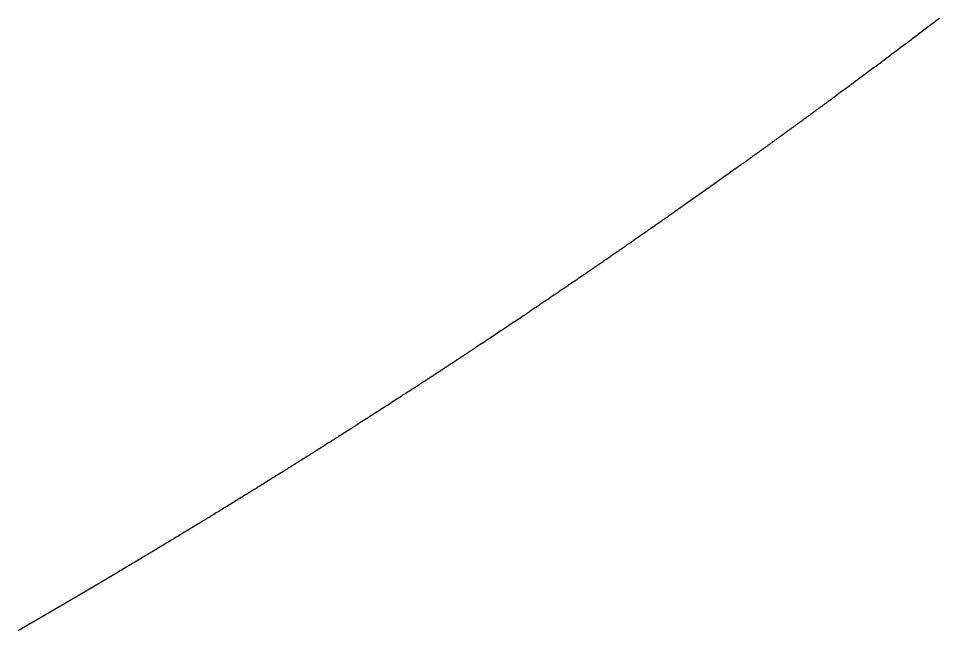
# Model space of a CAD drawing. Header units: millimetres. Extents: x 0 to 610, y 0 to 457.
# Drawn here: x 47.674 to 50.765, y 54.803 to 56.861 of the extents above; entities that cross this region are included whole.
import ezdxf

# ---------------------------------------------------------------- set-up
doc = ezdxf.new("R2010")
doc.units = ezdxf.units.MM
doc.layers.add('TEST_CUT_FIRST', color=1, linetype='Continuous')

msp = doc.modelspace()

# ---------------------------------------------------------------- linework, layer by layer
at = {"layer": 'TEST_CUT_FIRST'}
msp.add_lwpolyline([(50.76821, 56.86134), (50.76341, 56.85769), (50.7586, 56.85404), (50.7538, 56.85039), (50.74899, 56.84674), (50.74419, 56.84309), (50.73938, 56.83944), (50.73457, 56.8358), (50.72976, 56.83215), (50.72496, 56.82851), (50.72015, 56.82487), (50.71534, 56.82123), (50.71053, 56.81758), (50.70571, 56.81394), (50.70089, 56.8103), (50.69607, 56.80666), (50.69126, 56.80302), (50.68646, 56.79939), (50.68166, 56.79577), (50.67687, 56.79216), (50.67205, 56.78852), (50.66719, 56.78486), (50.66228, 56.78116), (50.65738, 56.77747), (50.65257, 56.77385), (50.64791, 56.77034), (50.64342, 56.76696), (50.63888, 56.76355), (50.63404, 56.75991), (50.62862, 56.75583), (50.62244, 56.7512), (50.61569, 56.74613), (50.60863, 56.74083), (50.60152, 56.73551), (50.59458, 56.73031), (50.5878, 56.72523), (50.5811, 56.72021), (50.5744, 56.71521), (50.56766, 56.71017), (50.56088, 56.70511), (50.55407, 56.70003), (50.54726, 56.69494), (50.54046, 56.68987), (50.53366, 56.68481), (50.52687, 56.67975), (50.52009, 56.67471), (50.51332, 56.66967), (50.50654, 56.66463), (50.49974, 56.65957), (50.49291, 56.6545), (50.48604, 56.64941), (50.47919, 56.64433), (50.47239, 56.63929), (50.46569, 56.63433), (50.45911, 56.62946), (50.45249, 56.62456), (50.44567, 56.61952), (50.43846, 56.61419), (50.43082, 56.60856), (50.42329, 56.603), (50.41653, 56.59801), (50.4112, 56.59408), (50.40775, 56.59154), (50.40574, 56.59006), (50.4045, 56.58915), (50.40336, 56.58831), (50.40179, 56.58716), (50.39985, 56.58572), (50.39769, 56.58414), (50.39551, 56.58253), (50.39344, 56.58101), (50.39148, 56.57957), (50.38957, 56.57816), (50.38767, 56.57676), (50.38573, 56.57534), (50.38377, 56.5739), (50.3818, 56.57245), (50.37982, 56.57099), (50.37785, 56.56955), (50.37589, 56.5681), (50.37393, 56.56667), (50.37197, 56.56523), (50.37001, 56.56379), (50.36805, 56.56235), (50.36608, 56.56091), (50.36412, 56.55946), (50.36215, 56.55802), (50.36019, 56.55658), (50.35823, 56.55514), (50.35626, 56.5537), (50.3543, 56.55226), (50.35234, 56.55082), (50.35037, 56.54938), (50.34841, 56.54795), (50.34645, 56.54651), (50.34448, 56.54507), (50.34252, 56.54363), (50.34055, 56.54219), (50.33859, 56.54075), (50.33662, 56.53931), (50.33466, 56.53787), (50.33269, 56.53644), (50.33073, 56.535), (50.32876, 56.53356), (50.3268, 56.53212), (50.32483, 56.53069), (50.32287, 56.52925), (50.3209, 56.52781), (50.31894, 56.52638), (50.31697, 56.52494), (50.315, 56.5235), (50.31304, 56.52207), (50.31107, 56.52063), (50.3091, 56.51919), (50.30714, 56.51776), (50.30517, 56.51632), (50.30321, 56.51489), (50.30124, 56.51345), (50.29927, 56.51202), (50.2973, 56.51058), (50.29534, 56.50915), (50.29337, 56.50771), (50.2914, 56.50628), (50.28943, 56.50484), (50.28747, 56.50341), (50.2855, 56.50197), (50.28353, 56.50054), (50.28156, 56.49911), (50.2796, 56.49767), (50.27763, 56.49624), (50.27566, 56.4948), (50.27369, 56.49337), (50.27172, 56.49194), (50.26975, 56.49051), (50.26778, 56.48907), (50.26582, 56.48764), (50.26385, 56.48621), (50.26188, 56.48478), (50.25991, 56.48334), (50.25794, 56.48191), (50.25597, 56.48048), (50.254, 56.47905), (50.25203, 56.47762), (50.25006, 56.47619), (50.24809, 56.47476), (50.24612, 56.47332), (50.24415, 56.47189), (50.24218, 56.47046), (50.24021, 56.46903), (50.23824, 56.4676), (50.23627, 56.46617), (50.2343, 56.46474), (50.23233, 56.46331), (50.23035, 56.46188), (50.22838, 56.46045), (50.22641, 56.45903), (50.22444, 56.4576), (50.22247, 56.45617), (50.2205, 56.45474), (50.21853, 56.45331), (50.21655, 56.45188), (50.21458, 56.45045), (50.21261, 56.44903), (50.21064, 56.4476), (50.20866, 56.44617), (50.20669, 56.44474), (50.20472, 56.44331), (50.20275, 56.44189), (50.20077, 56.44046), (50.1988, 56.43903), (50.19683, 56.43761), (50.19485, 56.43618), (50.19288, 56.43475), (50.19091, 56.43333), (50.18893, 56.4319), (50.18696, 56.43048), (50.18499, 56.42905), (50.18301, 56.42762), (50.18104, 56.4262), (50.17906, 56.42477), (50.17709, 56.42335), (50.17512, 56.42192), (50.17314, 56.4205), (50.17117, 56.41907), (50.16919, 56.41765), (50.16722, 56.41622), (50.16524, 56.4148), (50.16327, 56.41338), (50.16129, 56.41195), (50.15932, 56.41053), (50.15734, 56.40911), (50.15537, 56.40768), (50.15339, 56.40626), (50.15141, 56.40484), (50.14944, 56.40341), (50.14746, 56.40199), (50.14549, 56.40057), (50.14351, 56.39915), (50.14153, 56.39772), (50.13956, 56.3963), (50.13758, 56.39488), (50.1356, 56.39346), (50.13363, 56.39204), (50.13166, 56.39062), (50.12968, 56.3892), (50.1277, 56.38777), (50.12571, 56.38634), (50.12372, 56.38492), (50.12174, 56.3835), (50.11979, 56.38209), (50.11785, 56.3807), (50.11591, 56.37931), (50.11393, 56.37788), (50.11187, 56.37641), (50.10974, 56.37488), (50.10763, 56.37336), (50.10566, 56.37195), (50.10396, 56.37073), (50.10256, 56.36973), (50.10109, 56.36867), (50.09907, 56.36723), (50.09604, 56.36506), (50.09169, 56.36194), (50.08633, 56.3581), (50.08042, 56.35387), (50.07445, 56.34959), (50.06876, 56.34553), (50.06335, 56.34166), (50.05808, 56.3379), (50.05283, 56.33415), (50.0475, 56.33035), (50.0421, 56.32649), (50.03665, 56.32261), (50.0312, 56.31872), (50.02577, 56.31486), (50.02036, 56.311), (50.01496, 56.30716), (50.00956, 56.30332), (50.00416, 56.29948), (49.99875, 56.29564), (49.99334, 56.29179), (49.98791, 56.28793), (49.98247, 56.28407), (49.97703, 56.28021), (49.97161, 56.27638), (49.96624, 56.27257), (49.96091, 56.26879), (49.95557, 56.26501), (49.95014, 56.26117), (49.94456, 56.25722), (49.9388, 56.25315), (49.93308, 56.24911), (49.92767, 56.24529), (49.92286, 56.24189), (49.91881, 56.23904), (49.91535, 56.2366), (49.91221, 56.23438), (49.90911, 56.23219), (49.90583, 56.22989), (49.9024, 56.22747), (49.89888, 56.22499), (49.89535, 56.2225), (49.89187, 56.22005), (49.88843, 56.21763), (49.88501, 56.21523), (49.88159, 56.21282), (49.87817, 56.21041), (49.87472, 56.20799), (49.87128, 56.20557), (49.86783, 56.20315), (49.86438, 56.20073), (49.86094, 56.19831), (49.8575, 56.1959), (49.85406, 56.19348), (49.85061, 56.19107), (49.84717, 56.18865), (49.84373, 56.18624), (49.84028, 56.18382), (49.83684, 56.18141), (49.83339, 56.179), (49.82994, 56.17658), (49.8265, 56.17417), (49.82305, 56.17176), (49.81961, 56.16935), (49.81616, 56.16694), (49.81271, 56.16453), (49.80926, 56.16212), (49.80581, 56.15971), (49.80237, 56.1573), (49.79892, 56.15489), (49.79547, 56.15249), (49.79202, 56.15008), (49.78857, 56.14767), (49.78512, 56.14527), (49.78167, 56.14286), (49.77822, 56.14046), (49.77477, 56.13805), (49.77131, 56.13565), (49.76786, 56.13324), (49.76441, 56.13084), (49.76096, 56.12844), (49.7575, 56.12604), (49.75405, 56.12364), (49.7506, 56.12123), (49.74714, 56.11883), (49.74369, 56.11643), (49.74023, 56.11403), (49.73678, 56.11163), (49.73332, 56.10924), (49.72987, 56.10684), (49.72641, 56.10444), (49.72296, 56.10204), (49.7195, 56.09965), (49.71604, 56.09725), (49.71258, 56.09486), (49.70913, 56.09246), (49.70567, 56.09007), (49.70221, 56.08767), (49.69875, 56.08528), (49.69529, 56.08288), (49.69183, 56.08049), (49.68837, 56.0781), (49.68491, 56.07571), (49.68145, 56.07332), (49.67799, 56.07093), (49.67453, 56.06854), (49.67107, 56.06615), (49.66761, 56.06376), (49.66414, 56.06137), (49.66068, 56.05898), (49.65722, 56.05659), (49.65376, 56.05421), (49.65029, 56.05182), (49.64683, 56.04943), (49.64336, 56.04705), (49.6399, 56.04466), (49.63643, 56.04228), (49.63297, 56.03989), (49.6295, 56.03751), (49.62604, 56.03513), (49.62257, 56.03274), (49.6191, 56.03036), (49.61564, 56.02798), (49.61217, 56.0256), (49.6087, 56.02322), (49.60523, 56.02084), (49.60177, 56.01846), (49.5983, 56.01608), (49.59483, 56.0137), (49.59136, 56.01132), (49.58789, 56.00894), (49.58442, 56.00657), (49.58095, 56.00419), (49.57748, 56.00181), (49.57401, 55.99944), (49.57053, 55.99706), (49.56706, 55.99469), (49.56359, 55.99231), (49.56012, 55.98994), (49.55665, 55.98757), (49.55317, 55.98519), (49.5497, 55.98282), (49.54623, 55.98045), (49.54275, 55.97808), (49.53928, 55.97571), (49.5358, 55.97334), (49.53233, 55.97097), (49.52885, 55.9686), (49.52537, 55.96623), (49.5219, 55.96386), (49.51842, 55.96149), (49.51495, 55.95913), (49.51147, 55.95676), (49.50799, 55.95439), (49.50451, 55.95203), (49.50103, 55.94966), (49.49756, 55.9473), (49.49408, 55.94493), (49.4906, 55.94257), (49.48712, 55.94021), (49.48364, 55.93784), (49.48016, 55.93548), (49.47668, 55.93312), (49.4732, 55.93076), (49.46971, 55.9284), (49.46623, 55.92604), (49.46275, 55.92368), (49.45927, 55.92132), (49.45579, 55.91896), (49.4523, 55.9166), (49.44882, 55.91424), (49.44534, 55.91189), (49.44185, 55.90953), (49.43837, 55.90717), (49.43488, 55.90482), (49.4314, 55.90246), (49.42791, 55.90011), (49.42443, 55.89775), (49.42094, 55.8954), (49.41745, 55.89304), (49.41396, 55.89069), (49.41048, 55.88834), (49.40701, 55.886), (49.40354, 55.88366), (49.40005, 55.88131), (49.39653, 55.87894), (49.39298, 55.87655), (49.38944, 55.87416), (49.38595, 55.87182), (49.38257, 55.86954), (49.37931, 55.86735), (49.37602, 55.86513), (49.37251, 55.86278), (49.36861, 55.86016), (49.36418, 55.85718), (49.35936, 55.85395), (49.35433, 55.85057), (49.34926, 55.84717), (49.34431, 55.84385), (49.33947, 55.8406), (49.33468, 55.83739), (49.3299, 55.83419), (49.32509, 55.83097), (49.32025, 55.82773), (49.3154, 55.82449), (49.31054, 55.82124), (49.30568, 55.81799), (49.30083, 55.81475), (49.29599, 55.81152), (49.29116, 55.80829), (49.28632, 55.80507), (49.28149, 55.80184), (49.27664, 55.79861), (49.27177, 55.79537), (49.26688, 55.79211), (49.26199, 55.78886), (49.25714, 55.78563), (49.25237, 55.78245), (49.24768, 55.77933), (49.24296, 55.7762), (49.2381, 55.77297), (49.23296, 55.76956), (49.22751, 55.76594), (49.22214, 55.76238), (49.21732, 55.75919), (49.21354, 55.75668), (49.21111, 55.75507), (49.20973, 55.75415), (49.2089, 55.7536), (49.20814, 55.7531), (49.20708, 55.7524), (49.20574, 55.75151), (49.20425, 55.75052), (49.20274, 55.74952), (49.20131, 55.74858), (49.19996, 55.74768), (49.19864, 55.74681), (49.19733, 55.74595), (49.196, 55.74507), (49.19465, 55.74417), (49.19329, 55.74327), (49.19193, 55.74237), (49.19057, 55.74148), (49.18922, 55.74058), (49.18788, 55.73969), (49.18653, 55.7388), (49.18518, 55.73791), (49.18383, 55.73701), (49.18247, 55.73612), (49.18112, 55.73523), (49.17977, 55.73433), (49.17842, 55.73344), (49.17707, 55.73255), (49.17572, 55.73166), (49.17437, 55.73076), (49.17301, 55.72987), (49.17166, 55.72898), (49.17031, 55.72809), (49.16896, 55.72719), (49.16761, 55.7263), (49.16626, 55.72541), (49.1649, 55.72452), (49.16355, 55.72363), (49.1622, 55.72273), (49.16085, 55.72184), (49.1595, 55.72095), (49.15814, 55.72006), (49.15679, 55.71917), (49.15544, 55.71828), (49.15409, 55.71738), (49.15273, 55.71649), (49.15138, 55.7156), (49.15003, 55.71471), (49.14868, 55.71382), (49.14733, 55.71293), (49.14597, 55.71204), (49.14462, 55.71115), (49.14327, 55.71026), (49.14191, 55.70937), (49.14056, 55.70847), (49.13921, 55.70758), (49.13786, 55.70669), (49.1365, 55.7058), (49.13515, 55.70491), (49.1338, 55.70402), (49.13244, 55.70313), (49.13109, 55.70224), (49.12974, 55.70135), (49.12839, 55.70046), (49.12703, 55.69957), (49.12568, 55.69868), (49.12433, 55.69779), (49.12297, 55.6969), (49.12162, 55.69601), (49.12026, 55.69512), (49.11891, 55.69423), (49.11756, 55.69334), (49.1162, 55.69246), (49.11485, 55.69157), (49.1135, 55.69068), (49.11214, 55.68979), (49.11079, 55.6889), (49.10944, 55.68801), (49.10808, 55.68712), (49.10673, 55.68623), (49.10537, 55.68534), (49.10402, 55.68445), (49.10267, 55.68357), (49.10131, 55.68268), (49.09996, 55.68179), (49.0986, 55.6809), (49.09725, 55.68001), (49.09589, 55.67912), (49.09454, 55.67824), (49.09318, 55.67735), (49.09183, 55.67646), (49.09048, 55.67557), (49.08912, 55.67468), (49.08777, 55.6738), (49.08641, 55.67291), (49.08506, 55.67202), (49.0837, 55.67113), (49.08235, 55.67025), (49.08099, 55.66936), (49.07964, 55.66847), (49.07828, 55.66758), (49.07693, 55.6667), (49.07557, 55.66581), (49.07422, 55.66492), (49.07286, 55.66404), (49.07151, 55.66315), (49.07015, 55.66226), (49.0688, 55.66138), (49.06744, 55.66049), (49.06609, 55.6596), (49.06473, 55.65872), (49.06337, 55.65783), (49.06202, 55.65694), (49.06066, 55.65606), (49.05931, 55.65517), (49.05795, 55.65429), (49.0566, 55.6534), (49.05524, 55.65251), (49.05388, 55.65163), (49.05253, 55.65074), (49.05117, 55.64986), (49.04982, 55.64897), (49.04846, 55.64808), (49.0471, 55.6472), (49.04575, 55.64631), (49.04439, 55.64543), (49.04303, 55.64454), (49.04168, 55.64366), (49.04032, 55.64277), (49.03897, 55.64189), (49.03761, 55.641), (49.03625, 55.64012), (49.0349, 55.63923), (49.03354, 55.63835), (49.03218, 55.63746), (49.03083, 55.63658), (49.02947, 55.63569), (49.02811, 55.63481), (49.02675, 55.63392), (49.0254, 55.63304), (49.02404, 55.63216), (49.02269, 55.63128), (49.02133, 55.63039), (49.01998, 55.62951), (49.01861, 55.62862), (49.01724, 55.62773), (49.01587, 55.62684), (49.01452, 55.62595), (49.01318, 55.62509), (49.01188, 55.62423), (49.01056, 55.62338), (49.0092, 55.62249), (49.00775, 55.62155), (49.00621, 55.62055), (49.00469, 55.61956), (49.00334, 55.61868), (49.00232, 55.61802), (49.00166, 55.61759), (49.00091, 55.6171), (48.99951, 55.61619), (48.99689, 55.61449), (48.99268, 55.61175), (48.98724, 55.60822), (48.98116, 55.60427), (48.97498, 55.60026), (48.96916, 55.59649), (48.96367, 55.59293), (48.95835, 55.58948), (48.95306, 55.58605), (48.94767, 55.58256), (48.94219, 55.57902), (48.93666, 55.57544), (48.93112, 55.57187), (48.92561, 55.5683), (48.92012, 55.56476), (48.91465, 55.56123), (48.90918, 55.5577), (48.9037, 55.55416), (48.89821, 55.55063), (48.89272, 55.54709), (48.88722, 55.54355), (48.88171, 55.54), (48.8762, 55.53646), (48.87071, 55.53293), (48.86524, 55.52942), (48.85981, 55.52593), (48.85437, 55.52243), (48.84887, 55.5189), (48.84326, 55.51531), (48.83753, 55.51163), (48.83183, 55.50798), (48.82634, 55.50447), (48.82126, 55.50122), (48.8167, 55.4983), (48.81255, 55.49565), (48.80862, 55.49313), (48.80471, 55.49063), (48.80068, 55.48806), (48.79655, 55.48542), (48.79235, 55.48274), (48.78815, 55.48006), (48.78398, 55.4774), (48.77984, 55.47476), (48.77571, 55.47213), (48.77159, 55.4695), (48.76745, 55.46686), (48.76331, 55.46423), (48.75916, 55.46159), (48.75501, 55.45895), (48.75087, 55.45631), (48.74672, 55.45367), (48.74258, 55.45104), (48.73843, 55.44841), (48.73429, 55.44577), (48.73014, 55.44314), (48.726, 55.44051), (48.72185, 55.43788), (48.7177, 55.43525), (48.71355, 55.43262), (48.7094, 55.42999), (48.70525, 55.42736), (48.70111, 55.42473), (48.69696, 55.42211), (48.69281, 55.41948), (48.68865, 55.41685), (48.6845, 55.41423), (48.68035, 55.4116), (48.6762, 55.40898), (48.67205, 55.40636), (48.66789, 55.40374), (48.66374, 55.40111), (48.65959, 55.39849), (48.65543, 55.39587), (48.65128, 55.39325), (48.64712, 55.39063), (48.64297, 55.38802), (48.63881, 55.3854), (48.63465, 55.38278), (48.6305, 55.38017), (48.62634, 55.37755), (48.62218, 55.37494), (48.61802, 55.37232), (48.61387, 55.36971), (48.60971, 55.3671), (48.60555, 55.36449), (48.60139, 55.36187), (48.59723, 55.35926), (48.59307, 55.35665), (48.58891, 55.35404), (48.58474, 55.35144), (48.58058, 55.34883), (48.57642, 55.34622), (48.57226, 55.34362), (48.56809, 55.34101), (48.56393, 55.33841), (48.55976, 55.3358), (48.5556, 55.3332), (48.55143, 55.33059), (48.54727, 55.32799), (48.5431, 55.32539), (48.53894, 55.32279), (48.53477, 55.32019), (48.5306, 55.31759), (48.52643, 55.31499), (48.52227, 55.31239), (48.5181, 55.3098), (48.51393, 55.3072), (48.50976, 55.3046), (48.50559, 55.30201), (48.50142, 55.29941), (48.49725, 55.29682), (48.49308, 55.29423), (48.48891, 55.29164), (48.48473, 55.28904), (48.48056, 55.28645), (48.47639, 55.28386), (48.47222, 55.28127), (48.46804, 55.27868), (48.46387, 55.2761), (48.45969, 55.27351), (48.45552, 55.27092), (48.45134, 55.26834), (48.44717, 55.26575), (48.44299, 55.26316), (48.43881, 55.26058), (48.43464, 55.258), (48.43046, 55.25541), (48.42628, 55.25283), (48.4221, 55.25025), (48.41792, 55.24767), (48.41374, 55.24509), (48.40956, 55.24251), (48.40538, 55.23993), (48.4012, 55.23736), (48.39702, 55.23478), (48.39284, 55.2322), (48.38866, 55.22963), (48.38448, 55.22705), (48.38029, 55.22448), (48.37611, 55.2219), (48.37193, 55.21933), (48.36774, 55.21676), (48.36356, 55.21419), (48.35937, 55.21162), (48.35519, 55.20905), (48.351, 55.20648), (48.34682, 55.20391), (48.34263, 55.20134), (48.33844, 55.19877), (48.33425, 55.19621), (48.33007, 55.19364), (48.32588, 55.19107), (48.32169, 55.18851), (48.3175, 55.18595), (48.31331, 55.18338), (48.30912, 55.18082), (48.30493, 55.17826), (48.30074, 55.1757), (48.29655, 55.17314), (48.29236, 55.17058), (48.28816, 55.16802), (48.28397, 55.16546), (48.27978, 55.1629), (48.27558, 55.16035), (48.27139, 55.15779), (48.2672, 55.15523), (48.263, 55.15268), (48.25881, 55.15012), (48.25461, 55.14757), (48.25041, 55.14502), (48.24622, 55.14247), (48.24202, 55.13992), (48.23782, 55.13736), (48.23363, 55.13482), (48.22943, 55.13227), (48.22523, 55.12972), (48.22103, 55.12717), (48.21683, 55.12462), (48.21263, 55.12207), (48.20843, 55.11953), (48.20423, 55.11699), (48.20004, 55.11444), (48.19584, 55.1119), (48.19164, 55.10936), (48.18742, 55.10681), (48.1832, 55.10426), (48.17897, 55.1017), (48.17477, 55.09916), (48.17061, 55.09665), (48.1665, 55.09417), (48.16237, 55.09168), (48.15816, 55.08914), (48.15379, 55.0865), (48.14921, 55.08374), (48.14446, 55.08088), (48.13963, 55.07797), (48.13478, 55.07505), (48.12999, 55.07216), (48.12523, 55.0693), (48.1205, 55.06645), (48.11577, 55.06361), (48.11103, 55.06076), (48.10627, 55.05791), (48.10151, 55.05505), (48.09675, 55.05219), (48.09198, 55.04933), (48.08722, 55.04648), (48.08246, 55.04363), (48.07771, 55.04078), (48.07297, 55.03794), (48.06822, 55.0351), (48.06346, 55.03225), (48.05867, 55.02939), (48.05386, 55.02651), (48.04905, 55.02364), (48.0443, 55.02079), (48.03963, 55.01801), (48.03505, 55.01528), (48.03046, 55.01253), (48.02568, 55.00969), (48.02057, 55.00664), (48.01509, 55.00338), (48.0097, 55.00017), (48.00498, 54.99736), (48.0015, 54.99529), (47.99966, 54.99419), (47.99907, 54.99384), (47.99908, 54.99385), (47.99858, 54.99355), (47.99787, 54.99313), (47.99713, 54.99269), (47.99649, 54.99231), (47.99594, 54.99198), (47.99544, 54.99168), (47.99494, 54.99139), (47.99442, 54.99108), (47.99387, 54.99075), (47.99332, 54.99042), (47.99276, 54.99009), (47.9922, 54.98976), (47.99166, 54.98943), (47.99111, 54.98911), (47.99057, 54.98879), (47.99002, 54.98846), (47.98948, 54.98814), (47.98893, 54.98781), (47.98838, 54.98749), (47.98783, 54.98716), (47.98729, 54.98684), (47.98674, 54.98651), (47.98619, 54.98619), (47.98565, 54.98587), (47.9851, 54.98554), (47.98455, 54.98522), (47.98401, 54.98489), (47.98346, 54.98457), (47.98291, 54.98424), (47.98237, 54.98392), (47.98182, 54.98359), (47.98127, 54.98327), (47.98073, 54.98294), (47.98018, 54.98262), (47.97963, 54.98229), (47.97909, 54.98197), (47.97854, 54.98164), (47.97799, 54.98132), (47.97745, 54.98099), (47.9769, 54.98067), (47.97635, 54.98035), (47.9758, 54.98002), (47.97526, 54.9797), (47.97471, 54.97937), (47.97416, 54.97905), (47.97362, 54.97872), (47.97307, 54.9784), (47.97252, 54.97807), (47.97198, 54.97775), (47.97143, 54.97742), (47.97088, 54.9771), (47.97034, 54.97678), (47.96979, 54.97645), (47.96924, 54.97613), (47.96869, 54.9758), (47.96815, 54.97548), (47.9676, 54.97515), (47.96705, 54.97483), (47.96651, 54.9745), (47.96596, 54.97418), (47.96541, 54.97386), (47.96487, 54.97353), (47.96432, 54.97321), (47.96377, 54.97288), (47.96322, 54.97256), (47.96268, 54.97223), (47.96213, 54.97191), (47.96158, 54.97159), (47.96104, 54.97126), (47.96049, 54.97094), (47.95994, 54.97061), (47.95939, 54.97029), (47.95885, 54.96996), (47.9583, 54.96964), (47.95775, 54.96932), (47.95721, 54.96899), (47.95666, 54.96867), (47.95611, 54.96834), (47.95556, 54.96802), (47.95502, 54.9677), (47.95447, 54.96737), (47.95392, 54.96705), (47.95338, 54.96672), (47.95283, 54.9664), (47.95228, 54.96607), (47.95173, 54.96575), (47.95119, 54.96543), (47.95064, 54.9651), (47.95009, 54.96478), (47.94955, 54.96445), (47.949, 54.96413), (47.94845, 54.96381), (47.9479, 54.96348), (47.94736, 54.96316), (47.94681, 54.96283), (47.94626, 54.96251), (47.94571, 54.96219), (47.94517, 54.96186), (47.94462, 54.96154), (47.94407, 54.96121), (47.94353, 54.96089), (47.94298, 54.96057), (47.94243, 54.96024), (47.94188, 54.95992), (47.94134, 54.9596), (47.94079, 54.95927), (47.94024, 54.95895), (47.93969, 54.95862), (47.93915, 54.9583), (47.9386, 54.95798), (47.93805, 54.95765), (47.9375, 54.95733), (47.93696, 54.95701), (47.93641, 54.95668), (47.93586, 54.95636), (47.93531, 54.95603), (47.93477, 54.95571), (47.93422, 54.95539), (47.93367, 54.95506), (47.93312, 54.95474), (47.93258, 54.95442), (47.93203, 54.95409), (47.93148, 54.95377), (47.93093, 54.95344), (47.93039, 54.95312), (47.92984, 54.9528), (47.92929, 54.95247), (47.92875, 54.95215), (47.9282, 54.95183), (47.92765, 54.9515), (47.9271, 54.95118), (47.92655, 54.95086), (47.92601, 54.95053), (47.92546, 54.95021), (47.92491, 54.94989), (47.92437, 54.94956), (47.92382, 54.94924), (47.92327, 54.94892), (47.92272, 54.94859), (47.92217, 54.94827), (47.92162, 54.94794), (47.92108, 54.94762), (47.92053, 54.9473), (47.91999, 54.94698), (47.91944, 54.94666), (47.9189, 54.94633), (47.91834, 54.946), (47.91778, 54.94567), (47.91722, 54.94534), (47.91667, 54.94502), (47.91615, 54.94471), (47.91566, 54.94442), (47.91516, 54.94413), (47.91461, 54.9438), (47.91396, 54.94342), (47.91318, 54.94296), (47.91231, 54.94245), (47.91139, 54.9419), (47.91045, 54.94135), (47.90955, 54.94082), (47.90867, 54.9403), (47.90781, 54.93979), (47.90695, 54.93928), (47.90608, 54.93877), (47.9052, 54.93825), (47.90432, 54.93773), (47.90344, 54.93721), (47.90256, 54.9367), (47.90169, 54.93618), (47.90081, 54.93566), (47.89994, 54.93515), (47.89906, 54.93463), (47.89819, 54.93412), (47.89731, 54.9336), (47.89643, 54.93308), (47.89555, 54.93256), (47.89466, 54.93204), (47.89379, 54.93152), (47.89292, 54.93101), (47.89207, 54.93051), (47.89122, 54.93001), (47.89034, 54.92949), (47.88942, 54.92895), (47.88845, 54.92838), (47.88749, 54.92781), (47.88662, 54.9273), (47.88591, 54.92688), (47.88541, 54.92659), (47.88508, 54.92639), (47.88483, 54.92625), (47.88459, 54.92611), (47.88431, 54.92594), (47.88398, 54.92575), (47.88363, 54.92554), (47.88328, 54.92533), (47.88294, 54.92513), (47.88261, 54.92494), (47.88228, 54.92475), (47.88196, 54.92456), (47.88164, 54.92437), (47.88131, 54.92418), (47.88098, 54.92398), (47.88065, 54.92379), (47.88032, 54.92359), (47.87999, 54.9234), (47.87966, 54.92321), (47.87933, 54.92301), (47.879, 54.92282), (47.87867, 54.92263), (47.87834, 54.92243), (47.87801, 54.92224), (47.87769, 54.92204), (47.87736, 54.92185), (47.87703, 54.92166), (47.8767, 54.92146), (47.87637, 54.92127), (47.87604, 54.92108), (47.87571, 54.92088), (47.87538, 54.92069), (47.87505, 54.9205), (47.87473, 54.9203), (47.8744, 54.92011), (47.87407, 54.91992), (47.87374, 54.91972), (47.87341, 54.91953), (47.87308, 54.91934), (47.87275, 54.91914), (47.87242, 54.91895), (47.87209, 54.91876), (47.87176, 54.91856), (47.87144, 54.91837), (47.87111, 54.91818), (47.87078, 54.91798), (47.87045, 54.91779), (47.87012, 54.9176), (47.86979, 54.9174), (47.86946, 54.91721), (47.86913, 54.91701), (47.8688, 54.91682), (47.86848, 54.91663), (47.86815, 54.91643), (47.86782, 54.91624), (47.86749, 54.91605), (47.86716, 54.91585), (47.86683, 54.91566), (47.8665, 54.91547), (47.86617, 54.91527), (47.86584, 54.91508), (47.86551, 54.91489), (47.86519, 54.91469), (47.86486, 54.9145), (47.86453, 54.91431), (47.8642, 54.91411), (47.86387, 54.91392), (47.86354, 54.91373), (47.86321, 54.91353), (47.86288, 54.91334), (47.86255, 54.91315), (47.86222, 54.91295), (47.86189, 54.91276), (47.86157, 54.91257), (47.86124, 54.91237), (47.86091, 54.91218), (47.86058, 54.91199), (47.86025, 54.9118), (47.85992, 54.9116), (47.85959, 54.91141), (47.85926, 54.91122), (47.85893, 54.91102), (47.8586, 54.91083), (47.85828, 54.91064), (47.85795, 54.91044), (47.85762, 54.91025), (47.85729, 54.91006), (47.85696, 54.90986), (47.85663, 54.90967), (47.8563, 54.90948), (47.85597, 54.90928), (47.85564, 54.90909), (47.85531, 54.9089), (47.85498, 54.9087), (47.85466, 54.90851), (47.85433, 54.90832), (47.854, 54.90812), (47.85367, 54.90793), (47.85334, 54.90774), (47.85301, 54.90754), (47.85268, 54.90735), (47.85235, 54.90716), (47.85202, 54.90696), (47.85169, 54.90677), (47.85136, 54.90658), (47.85104, 54.90639), (47.85071, 54.90619), (47.85038, 54.906), (47.85005, 54.90581), (47.84972, 54.90561), (47.84939, 54.90542), (47.84906, 54.90523), (47.84873, 54.90503), (47.8484, 54.90484), (47.84807, 54.90465), (47.84774, 54.90445), (47.84741, 54.90426), (47.84709, 54.90407), (47.84676, 54.90387), (47.84643, 54.90368), (47.8461, 54.90349), (47.84577, 54.9033), (47.84544, 54.9031), (47.84511, 54.90291), (47.84478, 54.90272), (47.84445, 54.90252), (47.84412, 54.90233), (47.84379, 54.90214), (47.84346, 54.90194), (47.84314, 54.90175), (47.84281, 54.90156), (47.84248, 54.90136), (47.84215, 54.90117), (47.84182, 54.90098), (47.84149, 54.90079), (47.84116, 54.90059), (47.84083, 54.9004), (47.8405, 54.90021), (47.84017, 54.90001), (47.83984, 54.89982), (47.83951, 54.89963), (47.83919, 54.89943), (47.83886, 54.89924), (47.83853, 54.89905), (47.8382, 54.89885), (47.83787, 54.89866), (47.83754, 54.89847), (47.83721, 54.89828), (47.83689, 54.89809), (47.83656, 54.8979), (47.83623, 54.8977), (47.83589, 54.8975), (47.83555, 54.8973), (47.8352, 54.8971), (47.83487, 54.89691), (47.83458, 54.89673), (47.83431, 54.89658), (47.83404, 54.89642), (47.83371, 54.89623), (47.83326, 54.89596), (47.83265, 54.89561), (47.83193, 54.89518), (47.83114, 54.89472), (47.83035, 54.89426), (47.82959, 54.89381), (47.82886, 54.89339), (47.82815, 54.89297), (47.82744, 54.89255), (47.82672, 54.89213), (47.826, 54.89171), (47.82526, 54.89128), (47.82453, 54.89085), (47.8238, 54.89042), (47.82308, 54.89), (47.82235, 54.88957), (47.82162, 54.88915), (47.8209, 54.88872), (47.82017, 54.8883), (47.81944, 54.88787), (47.81871, 54.88744), (47.81798, 54.88702), (47.81725, 54.88659), (47.81652, 54.88616), (47.8158, 54.88574), (47.81509, 54.88533), (47.81438, 54.88491), (47.81365, 54.88448), (47.81289, 54.88404), (47.81211, 54.88358), (47.81134, 54.88313), (47.81061, 54.8827), (47.80998, 54.88234), (47.80949, 54.88205), (47.80908, 54.88181), (47.80873, 54.88161), (47.80839, 54.88141), (47.80802, 54.88119), (47.80762, 54.88096), (47.80721, 54.88072), (47.8068, 54.88048), (47.80639, 54.88024), (47.806, 54.88001), (47.8056, 54.87978), (47.80521, 54.87955), (47.80481, 54.87931), (47.80441, 54.87908), (47.80401, 54.87885), (47.80361, 54.87861), (47.80322, 54.87838), (47.80282, 54.87815), (47.80242, 54.87792), (47.80202, 54.87768), (47.80162, 54.87745), (47.80123, 54.87722), (47.80083, 54.87699), (47.80043, 54.87675), (47.80003, 54.87652), (47.79963, 54.87629), (47.79923, 54.87606), (47.79884, 54.87582), (47.79844, 54.87559), (47.79804, 54.87536), (47.79764, 54.87513), (47.79724, 54.87489), (47.79685, 54.87466), (47.79645, 54.87443), (47.79605, 54.8742), (47.79565, 54.87396), (47.79525, 54.87373), (47.79485, 54.8735), (47.79446, 54.87327), (47.79406, 54.87303), (47.79366, 54.8728), (47.79326, 54.87257), (47.79286, 54.87234), (47.79247, 54.8721), (47.79207, 54.87187), (47.79167, 54.87164), (47.79127, 54.87141), (47.79087, 54.87117), (47.79047, 54.87094), (47.79008, 54.87071), (47.78968, 54.87048), (47.78928, 54.87024), (47.78888, 54.87001), (47.78848, 54.86978), (47.78808, 54.86955), (47.78769, 54.86931), (47.78729, 54.86908), (47.78689, 54.86885), (47.78649, 54.86862), (47.78609, 54.86838), (47.78569, 54.86815), (47.7853, 54.86792), (47.7849, 54.86769), (47.7845, 54.86745), (47.7841, 54.86722), (47.7837, 54.86699), (47.7833, 54.86676), (47.78291, 54.86652), (47.78251, 54.86629), (47.78211, 54.86606), (47.78171, 54.86583), (47.78131, 54.8656), (47.78091, 54.86536), (47.78052, 54.86513), (47.78012, 54.8649), (47.77972, 54.86467), (47.77932, 54.86443), (47.77892, 54.8642), (47.77852, 54.86397), (47.77813, 54.86374), (47.77773, 54.8635), (47.77733, 54.86327), (47.77693, 54.86304), (47.77653, 54.86281), (47.77613, 54.86258), (47.77574, 54.86234), (47.77534, 54.86211), (47.77494, 54.86188), (47.77454, 54.86165), (47.77414, 54.86141), (47.77374, 54.86118), (47.77335, 54.86095), (47.77295, 54.86072), (47.77255, 54.86049), (47.77215, 54.86025), (47.77175, 54.86002), (47.77135, 54.85979), (47.77095, 54.85956), (47.77056, 54.85933), (47.77016, 54.85909), (47.76976, 54.85886), (47.76936, 54.85863), (47.76896, 54.8584), (47.76856, 54.85816), (47.76817, 54.85793), (47.76777, 54.8577), (47.76737, 54.85747), (47.76697, 54.85724), (47.76657, 54.857), (47.76617, 54.85677), (47.76577, 54.85654), (47.76538, 54.85631), (47.76498, 54.85608), (47.76458, 54.85584), (47.76418, 54.85561), (47.76378, 54.85538), (47.76338, 54.85515), (47.76298, 54.85492), (47.76259, 54.85468), (47.76219, 54.85445), (47.76179, 54.85422), (47.76139, 54.85399), (47.76099, 54.85376), (47.76059, 54.85352), (47.7602, 54.85329), (47.7598, 54.85306), (47.7594, 54.85283), (47.759, 54.8526), (47.7586, 54.85236), (47.7582, 54.85213), (47.7578, 54.8519), (47.75741, 54.85167), (47.75701, 54.85144), (47.75661, 54.8512), (47.75621, 54.85097), (47.75581, 54.85074), (47.75541, 54.85051), (47.75501, 54.85028), (47.75462, 54.85004), (47.75422, 54.84981), (47.75382, 54.84958), (47.75342, 54.84935), (47.75302, 54.84912), (47.75262, 54.84888), (47.75222, 54.84865), (47.75182, 54.84842), (47.75142, 54.84819), (47.75103, 54.84796), (47.75063, 54.84773), (47.75024, 54.8475), (47.74984, 54.84727), (47.74943, 54.84703), (47.74902, 54.84679), (47.7486, 54.84655), (47.74821, 54.84632), (47.74784, 54.8461), (47.74751, 54.84591), (47.74716, 54.84571), (47.74676, 54.84548), (47.74624, 54.84518), (47.74558, 54.84479), (47.7448, 54.84434), (47.74396, 54.84385), (47.74311, 54.84335), (47.74229, 54.84288), (47.74151, 54.84242), (47.74074, 54.84198), (47.73997, 54.84153), (47.7392, 54.84108), (47.73842, 54.84063), (47.73763, 54.84017), (47.73684, 54.83971), (47.73605, 54.83925), (47.73527, 54.8388), (47.73449, 54.83834), (47.7337, 54.83789), (47.73292, 54.83744), (47.73214, 54.83698), (47.73136, 54.83653), (47.73057, 54.83607), (47.72978, 54.83561), (47.72899, 54.83515), (47.72821, 54.8347), (47.72743, 54.83425), (47.72667, 54.8338), (47.7259, 54.83336), (47.72511, 54.8329), (47.7243, 54.83243), (47.72345, 54.83194), (47.7226, 54.83145), (47.72182, 54.83099), (47.72116, 54.83061), (47.72065, 54.83032), (47.72026, 54.83009), (47.71994, 54.8299), (47.71962, 54.82972), (47.71927, 54.82951), (47.71888, 54.82929), (47.71848, 54.82906), (47.71808, 54.82882), (47.71769, 54.82859), (47.7173, 54.82837), (47.71692, 54.82815), (47.71654, 54.82793), (47.71616, 54.82771), (47.71577, 54.82748), (47.71538, 54.82726), (47.715, 54.82704), (47.71461, 54.82681), (47.71423, 54.82659), (47.71384, 54.82637), (47.71346, 54.82614), (47.71307, 54.82592), (47.71269, 54.8257), (47.7123, 54.82547), (47.71192, 54.82525), (47.71153, 54.82503), (47.71115, 54.8248), (47.71076, 54.82458), (47.71037, 54.82436), (47.70999, 54.82413), (47.7096, 54.82391), (47.70922, 54.82369), (47.70883, 54.82346), (47.70845, 54.82324), (47.70806, 54.82302), (47.70768, 54.82279), (47.70729, 54.82257), (47.70691, 54.82235), (47.70652, 54.82212), (47.70614, 54.8219), (47.70575, 54.82168), (47.70537, 54.82145), (47.70498, 54.82123), (47.7046, 54.82101), (47.70421, 54.82079), (47.70382, 54.82056), (47.70344, 54.82034), (47.70305, 54.82012), (47.70267, 54.81989), (47.70228, 54.81967), (47.7019, 54.81945), (47.70151, 54.81922), (47.70113, 54.819), (47.70074, 54.81878), (47.70036, 54.81855), (47.69997, 54.81833), (47.69959, 54.81811), (47.6992, 54.81788), (47.69882, 54.81766), (47.69843, 54.81744), (47.69804, 54.81722), (47.69766, 54.81699), (47.69727, 54.81677), (47.69689, 54.81655), (47.6965, 54.81632), (47.69612, 54.8161), (47.69573, 54.81588), (47.69535, 54.81565), (47.69496, 54.81543), (47.69458, 54.81521), (47.69419, 54.81499), (47.69381, 54.81476), (47.69342, 54.81454), (47.69303, 54.81432), (47.69265, 54.81409), (47.69226, 54.81387), (47.69188, 54.81365), (47.69149, 54.81342), (47.69111, 54.8132), (47.69072, 54.81298), (47.69034, 54.81276), (47.68995, 54.81253), (47.68957, 54.81231), (47.68918, 54.81209), (47.68879, 54.81186), (47.68841, 54.81164), (47.68802, 54.81142), (47.68764, 54.81119), (47.68725, 54.81097), (47.68687, 54.81075), (47.68648, 54.81053), (47.6861, 54.8103), (47.68571, 54.81008), (47.68533, 54.80986), (47.68494, 54.80963), (47.68455, 54.80941), (47.68417, 54.80919), (47.68378, 54.80897), (47.6834, 54.80874), (47.68301, 54.80852), (47.68263, 54.8083), (47.68224, 54.80807), (47.68186, 54.80785), (47.68147, 54.80763), (47.68108, 54.80741), (47.6807, 54.80718), (47.68031, 54.80696), (47.67993, 54.80674), (47.67954, 54.80652), (47.67916, 54.80629), (47.67877, 54.80607), (47.67839, 54.80585), (47.678, 54.80562), (47.67761, 54.8054), (47.67723, 54.80518), (47.67684, 54.80496), (47.67646, 54.80473), (47.67607, 54.80451), (47.67569, 54.80429), (47.6753, 54.80406), (47.67492, 54.80384), (47.67453, 54.80362), (47.67414, 54.8034), (47.67376, 54.80317), (47.67337, 54.80295)], dxfattribs=at)

doc.saveas('drawing.dxf')
